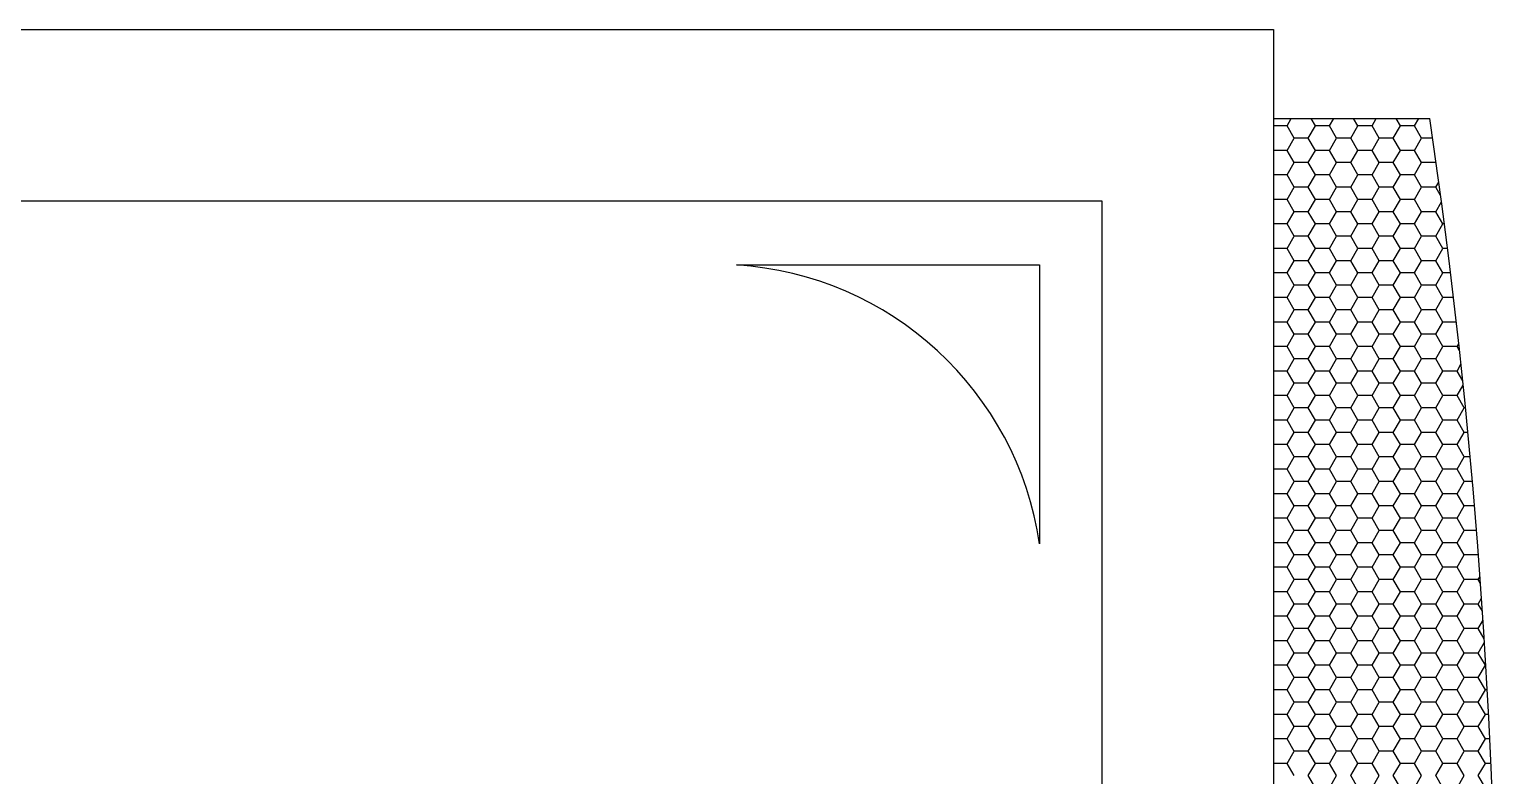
# Model space of a CAD drawing. Header units: millimetres. Extents: x 1474 to 2240, y 2278 to 2630.
# Drawn here: x 2224.448 to 2225.158, y 2608.687 to 2609.049 of the extents above; entities that cross this region are included whole.
import ezdxf

# ---------------------------------------------------------------- set-up
doc = ezdxf.new("R2010")
doc.units = ezdxf.units.MM
doc.layers.add('3', color=3, linetype='Continuous')

msp = doc.modelspace()

# ---------------------------------------------------------------- linework, layer by layer
at = {"layer": '3', "color": 5, "linetype": 'Continuous'}
for p, q in [((2223.75447, 2609.0487), (2225.0497, 2609.0487)), ((2225.0497, 2609.0487), (2225.0497, 2608.07728)), ((2225.0497, 2609.00553), (2225.12526, 2609.00553)), ((2225.05623, 2609.00197), (2225.05828, 2609.00553)), ((2225.06993, 2609.00197), (2225.06788, 2609.00553)), ((2225.07679, 2609.00197), (2225.07884, 2609.00553)), ((2225.09049, 2609.00197), (2225.08844, 2609.00553)), ((2225.09735, 2609.00197), (2225.09941, 2609.00553)), ((2225.11105, 2609.00197), (2225.109, 2609.00553)), ((2225.11791, 2609.00197), (2225.11997, 2609.00553)), ((2225.05622, 2609.00197), (2225.0497, 2609.00197)), ((2225.05965, 2608.99604), (2225.05622, 2609.00197)), ((2225.06651, 2608.99603), (2225.06993, 2609.00197)), ((2225.07678, 2609.00197), (2225.06993, 2609.00197)), ((2225.08021, 2608.99604), (2225.07678, 2609.00197)), ((2225.08707, 2608.99603), (2225.0905, 2609.00197)), ((2225.09735, 2609.00197), (2225.09049, 2609.00197)), ((2225.10077, 2608.99604), (2225.09735, 2609.00197)), ((2225.10763, 2608.99603), (2225.11106, 2609.00197)), ((2225.11791, 2609.00197), (2225.11105, 2609.00197)), ((2225.12134, 2608.99604), (2225.11791, 2609.00197)), ((2225.05622, 2608.99009), (2225.0497, 2608.99009)), ((2225.05965, 2608.98416), (2225.05622, 2608.9901)), ((2225.05623, 2608.9901), (2225.05965, 2608.99603)), ((2225.0665, 2608.99603), (2225.05965, 2608.99603)), ((2225.06993, 2608.9901), (2225.0665, 2608.99604)), ((2225.06651, 2608.98416), (2225.06993, 2608.9901)), ((2225.07678, 2608.99009), (2225.06993, 2608.99009)), ((2225.08021, 2608.98416), (2225.07678, 2608.9901)), ((2225.07679, 2608.9901), (2225.08022, 2608.99603)), ((2225.08706, 2608.99603), (2225.08021, 2608.99603)), ((2225.09049, 2608.9901), (2225.08707, 2608.99604)), ((2225.08707, 2608.98416), (2225.0905, 2608.9901)), ((2225.09735, 2608.99009), (2225.09049, 2608.99009)), ((2225.09735, 2608.9901), (2225.10078, 2608.99603)), ((2225.10077, 2608.98416), (2225.09735, 2608.9901)), ((2225.10763, 2608.99603), (2225.10077, 2608.99603)), ((2225.11105, 2608.9901), (2225.10763, 2608.99604)), ((2225.10763, 2608.98416), (2225.11106, 2608.9901)), ((2225.11791, 2608.99009), (2225.11105, 2608.99009)), ((2225.11791, 2608.9901), (2225.12134, 2608.99603)), ((2225.12134, 2608.98416), (2225.11791, 2608.9901)), ((2225.12664, 2608.99603), (2225.12133, 2608.99603)), ((2225.05623, 2608.97822), (2225.05965, 2608.98416)), ((2225.0665, 2608.98416), (2225.05965, 2608.98416)), ((2225.06993, 2608.97823), (2225.0665, 2608.98416)), ((2225.07679, 2608.97822), (2225.08022, 2608.98416)), ((2225.08706, 2608.98416), (2225.08021, 2608.98416)), ((2225.09049, 2608.97823), (2225.08707, 2608.98416)), ((2225.09735, 2608.97822), (2225.10078, 2608.98416)), ((2225.10763, 2608.98416), (2225.10077, 2608.98416)), ((2225.11105, 2608.97823), (2225.10763, 2608.98416)), ((2225.11791, 2608.97822), (2225.12134, 2608.98416)), ((2225.12819, 2608.98416), (2225.12133, 2608.98416)), ((2225.12819, 2608.98416), (2225.1283, 2608.98434)), ((2225.12837, 2608.98386), (2225.12819, 2608.98416)), ((2225.05622, 2608.97822), (2225.0497, 2608.97822)), ((2225.05965, 2608.97229), (2225.05622, 2608.97823)), ((2225.06651, 2608.97229), (2225.06993, 2608.97822)), ((2225.07678, 2608.97822), (2225.06993, 2608.97822)), ((2225.08021, 2608.97229), (2225.07678, 2608.97823)), ((2225.08707, 2608.97229), (2225.0905, 2608.97822)), ((2225.09735, 2608.97822), (2225.09049, 2608.97822)), ((2225.10077, 2608.97229), (2225.09735, 2608.97823)), ((2225.10763, 2608.97229), (2225.11106, 2608.97822)), ((2225.11791, 2608.97822), (2225.11105, 2608.97822)), ((2225.12134, 2608.97229), (2225.11791, 2608.97823)), ((2225.05623, 2608.96635), (2225.05965, 2608.97229)), ((2225.0665, 2608.97229), (2225.05965, 2608.97229)), ((2225.06993, 2608.96636), (2225.0665, 2608.97229)), ((2225.07679, 2608.96635), (2225.08022, 2608.97229)), ((2225.08706, 2608.97229), (2225.08021, 2608.97229)), ((2225.09049, 2608.96636), (2225.08707, 2608.97229)), ((2225.09735, 2608.96635), (2225.10078, 2608.97229)), ((2225.10763, 2608.97229), (2225.10077, 2608.97229)), ((2225.11105, 2608.96636), (2225.10763, 2608.97229)), ((2225.11791, 2608.96635), (2225.12134, 2608.97229)), ((2225.12819, 2608.97229), (2225.12133, 2608.97229)), ((2225.12819, 2608.97229), (2225.12962, 2608.97477)), ((2225.1305, 2608.96829), (2225.12819, 2608.97229)), ((2223.8375, 2608.96568), (2224.96667, 2608.96568)), ((2224.96667, 2608.96568), (2224.96667, 2608.16031)), ((2225.05622, 2608.96635), (2225.0497, 2608.96635)), ((2225.05965, 2608.96042), (2225.05622, 2608.96636)), ((2225.06651, 2608.96042), (2225.06993, 2608.96635)), ((2225.07678, 2608.96635), (2225.06993, 2608.96635)), ((2225.08021, 2608.96042), (2225.07678, 2608.96636)), ((2225.08707, 2608.96042), (2225.0905, 2608.96635)), ((2225.09735, 2608.96635), (2225.09049, 2608.96635)), ((2225.10077, 2608.96042), (2225.09735, 2608.96636)), ((2225.10763, 2608.96042), (2225.11106, 2608.96635)), ((2225.11791, 2608.96635), (2225.11105, 2608.96635)), ((2225.12134, 2608.96042), (2225.11791, 2608.96636)), ((2225.12819, 2608.96042), (2225.13092, 2608.96515)), ((2225.05622, 2608.95448), (2225.0497, 2608.95448)), ((2225.05965, 2608.94855), (2225.05622, 2608.95449)), ((2225.05623, 2608.95448), (2225.05965, 2608.96042)), ((2225.0665, 2608.96042), (2225.05965, 2608.96042)), ((2225.06993, 2608.95449), (2225.0665, 2608.96042)), ((2225.06651, 2608.94855), (2225.06993, 2608.95448)), ((2225.07678, 2608.95448), (2225.06993, 2608.95448)), ((2225.08021, 2608.94855), (2225.07678, 2608.95449)), ((2225.07679, 2608.95448), (2225.08022, 2608.96042)), ((2225.08706, 2608.96042), (2225.08021, 2608.96042)), ((2225.09049, 2608.95449), (2225.08707, 2608.96042)), ((2225.08707, 2608.94855), (2225.0905, 2608.95448)), ((2225.09735, 2608.95448), (2225.09049, 2608.95448)), ((2225.09735, 2608.95448), (2225.10078, 2608.96042)), ((2225.10077, 2608.94855), (2225.09735, 2608.95449)), ((2225.10763, 2608.96042), (2225.10077, 2608.96042)), ((2225.11105, 2608.95449), (2225.10763, 2608.96042)), ((2225.10763, 2608.94855), (2225.11106, 2608.95448)), ((2225.11791, 2608.95448), (2225.11105, 2608.95448)), ((2225.11791, 2608.95448), (2225.12134, 2608.96042)), ((2225.12134, 2608.94855), (2225.11791, 2608.95449)), ((2225.12819, 2608.96042), (2225.12133, 2608.96042)), ((2225.13162, 2608.95449), (2225.12819, 2608.96042)), ((2225.12819, 2608.94855), (2225.13162, 2608.95448)), ((2225.13233, 2608.95448), (2225.13162, 2608.95448)), ((2225.05623, 2608.94261), (2225.05965, 2608.94855)), ((2225.0665, 2608.94854), (2225.05965, 2608.94854)), ((2225.06993, 2608.94261), (2225.0665, 2608.94855)), ((2225.07679, 2608.94261), (2225.08022, 2608.94855)), ((2225.08706, 2608.94854), (2225.08021, 2608.94854)), ((2225.09049, 2608.94261), (2225.08707, 2608.94855)), ((2225.09735, 2608.94261), (2225.10078, 2608.94855)), ((2225.10763, 2608.94854), (2225.10077, 2608.94854)), ((2225.11105, 2608.94261), (2225.10763, 2608.94855)), ((2225.11791, 2608.94261), (2225.12134, 2608.94855)), ((2225.12819, 2608.94854), (2225.12133, 2608.94854)), ((2225.13162, 2608.94261), (2225.12819, 2608.94855)), ((2225.05622, 2608.94261), (2225.0497, 2608.94261)), ((2225.05965, 2608.93668), (2225.05622, 2608.94261)), ((2225.06651, 2608.93668), (2225.06993, 2608.94261)), ((2225.07678, 2608.94261), (2225.06993, 2608.94261)), ((2225.08021, 2608.93668), (2225.07678, 2608.94261)), ((2225.08707, 2608.93668), (2225.0905, 2608.94261)), ((2225.09735, 2608.94261), (2225.09049, 2608.94261)), ((2225.10077, 2608.93668), (2225.09735, 2608.94261)), ((2225.10763, 2608.93668), (2225.11106, 2608.94261)), ((2225.11791, 2608.94261), (2225.11105, 2608.94261)), ((2225.12134, 2608.93668), (2225.11791, 2608.94261)), ((2225.12819, 2608.93668), (2225.13162, 2608.94261)), ((2225.13384, 2608.94261), (2225.13162, 2608.94261)), ((2224.78977, 2608.93462), (2224.93647, 2608.93462)), ((2224.93647, 2608.93462), (2224.93647, 2608.79957)), ((2225.05623, 2608.93074), (2225.05965, 2608.93668)), ((2225.0665, 2608.93667), (2225.05965, 2608.93667)), ((2225.06993, 2608.93074), (2225.0665, 2608.93668)), ((2225.07679, 2608.93074), (2225.08022, 2608.93668)), ((2225.08706, 2608.93667), (2225.08021, 2608.93667)), ((2225.09049, 2608.93074), (2225.08707, 2608.93668)), ((2225.09735, 2608.93074), (2225.10078, 2608.93668)), ((2225.10763, 2608.93667), (2225.10077, 2608.93667)), ((2225.11105, 2608.93074), (2225.10763, 2608.93668)), ((2225.11791, 2608.93074), (2225.12134, 2608.93668)), ((2225.12819, 2608.93667), (2225.12133, 2608.93667)), ((2225.13162, 2608.93074), (2225.12819, 2608.93668)), ((2225.05622, 2608.93074), (2225.0497, 2608.93074)), ((2225.05965, 2608.92481), (2225.05622, 2608.93074)), ((2225.06651, 2608.9248), (2225.06993, 2608.93074)), ((2225.07678, 2608.93074), (2225.06993, 2608.93074)), ((2225.08021, 2608.92481), (2225.07678, 2608.93074)), ((2225.08707, 2608.9248), (2225.0905, 2608.93074)), ((2225.09735, 2608.93074), (2225.09049, 2608.93074)), ((2225.10077, 2608.92481), (2225.09735, 2608.93074)), ((2225.10763, 2608.9248), (2225.11106, 2608.93074)), ((2225.11791, 2608.93074), (2225.11105, 2608.93074)), ((2225.12134, 2608.92481), (2225.11791, 2608.93074)), ((2225.12819, 2608.9248), (2225.13162, 2608.93074)), ((2225.13532, 2608.93074), (2225.13162, 2608.93074)), ((2225.05622, 2608.91887), (2225.0497, 2608.91887)), ((2225.05965, 2608.91294), (2225.05622, 2608.91887)), ((2225.05623, 2608.91887), (2225.05965, 2608.9248)), ((2225.0665, 2608.9248), (2225.05965, 2608.9248)), ((2225.06993, 2608.91887), (2225.0665, 2608.92481)), ((2225.06651, 2608.91293), (2225.06993, 2608.91887)), ((2225.07678, 2608.91887), (2225.06993, 2608.91887)), ((2225.08021, 2608.91294), (2225.07678, 2608.91887)), ((2225.07679, 2608.91887), (2225.08022, 2608.9248)), ((2225.08706, 2608.9248), (2225.08021, 2608.9248)), ((2225.09049, 2608.91887), (2225.08707, 2608.92481)), ((2225.08707, 2608.91293), (2225.0905, 2608.91887)), ((2225.09735, 2608.91887), (2225.09049, 2608.91887)), ((2225.09735, 2608.91887), (2225.10078, 2608.9248)), ((2225.10077, 2608.91294), (2225.09735, 2608.91887)), ((2225.10763, 2608.9248), (2225.10077, 2608.9248)), ((2225.11105, 2608.91887), (2225.10763, 2608.92481)), ((2225.10763, 2608.91293), (2225.11106, 2608.91887)), ((2225.11791, 2608.91887), (2225.11105, 2608.91887)), ((2225.11791, 2608.91887), (2225.12134, 2608.9248)), ((2225.12134, 2608.91294), (2225.11791, 2608.91887)), ((2225.12819, 2608.9248), (2225.12133, 2608.9248)), ((2225.13162, 2608.91887), (2225.12819, 2608.92481)), ((2225.12819, 2608.91293), (2225.13162, 2608.91887)), ((2225.13674, 2608.91887), (2225.13162, 2608.91887)), ((2225.05623, 2608.907), (2225.05965, 2608.91293)), ((2225.0665, 2608.91293), (2225.05965, 2608.91293)), ((2225.06993, 2608.907), (2225.0665, 2608.91294)), ((2225.07679, 2608.907), (2225.08022, 2608.91293)), ((2225.08706, 2608.91293), (2225.08021, 2608.91293)), ((2225.09049, 2608.907), (2225.08707, 2608.91294)), ((2225.09735, 2608.907), (2225.10078, 2608.91293)), ((2225.10763, 2608.91293), (2225.10077, 2608.91293)), ((2225.11105, 2608.907), (2225.10763, 2608.91294)), ((2225.11791, 2608.907), (2225.12134, 2608.91293)), ((2225.12819, 2608.91293), (2225.12133, 2608.91293)), ((2225.13162, 2608.907), (2225.12819, 2608.91294)), ((2225.05622, 2608.90699), (2225.0497, 2608.90699)), ((2225.05965, 2608.90106), (2225.05622, 2608.907)), ((2225.06651, 2608.90106), (2225.06993, 2608.907)), ((2225.07678, 2608.90699), (2225.06993, 2608.90699)), ((2225.08021, 2608.90106), (2225.07678, 2608.907)), ((2225.08707, 2608.90106), (2225.0905, 2608.907)), ((2225.09735, 2608.90699), (2225.09049, 2608.90699)), ((2225.10077, 2608.90106), (2225.09735, 2608.907)), ((2225.10763, 2608.90106), (2225.11106, 2608.907)), ((2225.11791, 2608.90699), (2225.11105, 2608.90699)), ((2225.12134, 2608.90106), (2225.11791, 2608.907)), ((2225.12819, 2608.90106), (2225.13162, 2608.907)), ((2225.13811, 2608.90699), (2225.13162, 2608.90699)), ((2225.05623, 2608.89513), (2225.05965, 2608.90106)), ((2225.0665, 2608.90106), (2225.05965, 2608.90106)), ((2225.06993, 2608.89513), (2225.0665, 2608.90106)), ((2225.07679, 2608.89513), (2225.08022, 2608.90106)), ((2225.08706, 2608.90106), (2225.08021, 2608.90106)), ((2225.09049, 2608.89513), (2225.08707, 2608.90106)), ((2225.09735, 2608.89513), (2225.10078, 2608.90106)), ((2225.10763, 2608.90106), (2225.10077, 2608.90106)), ((2225.11105, 2608.89513), (2225.10763, 2608.90106)), ((2225.11791, 2608.89513), (2225.12134, 2608.90106)), ((2225.12819, 2608.90106), (2225.12133, 2608.90106)), ((2225.13162, 2608.89513), (2225.12819, 2608.90106)), ((2225.05622, 2608.89512), (2225.0497, 2608.89512)), ((2225.05965, 2608.88919), (2225.05622, 2608.89513)), ((2225.06651, 2608.88919), (2225.06993, 2608.89513)), ((2225.07678, 2608.89512), (2225.06993, 2608.89512)), ((2225.08021, 2608.88919), (2225.07678, 2608.89513)), ((2225.08707, 2608.88919), (2225.0905, 2608.89513)), ((2225.09735, 2608.89512), (2225.09049, 2608.89512)), ((2225.10077, 2608.88919), (2225.09735, 2608.89513)), ((2225.10763, 2608.88919), (2225.11106, 2608.89513)), ((2225.11791, 2608.89512), (2225.11105, 2608.89512)), ((2225.12134, 2608.88919), (2225.11791, 2608.89513)), ((2225.12819, 2608.88919), (2225.13162, 2608.89513)), ((2225.13847, 2608.89512), (2225.13162, 2608.89512)), ((2225.13847, 2608.89513), (2225.13929, 2608.89653)), ((2225.13967, 2608.89305), (2225.13847, 2608.89513)), ((2225.05622, 2608.88325), (2225.0497, 2608.88325)), ((2225.05965, 2608.87732), (2225.05622, 2608.88326)), ((2225.05623, 2608.88325), (2225.05965, 2608.88919)), ((2225.0665, 2608.88919), (2225.05965, 2608.88919)), ((2225.06993, 2608.88326), (2225.0665, 2608.88919)), ((2225.06651, 2608.87732), (2225.06993, 2608.88325)), ((2225.07678, 2608.88325), (2225.06993, 2608.88325)), ((2225.08021, 2608.87732), (2225.07678, 2608.88326)), ((2225.07679, 2608.88325), (2225.08022, 2608.88919)), ((2225.08706, 2608.88919), (2225.08021, 2608.88919)), ((2225.09049, 2608.88326), (2225.08707, 2608.88919)), ((2225.08707, 2608.87732), (2225.0905, 2608.88325)), ((2225.09735, 2608.88325), (2225.09049, 2608.88325)), ((2225.09735, 2608.88325), (2225.10078, 2608.88919)), ((2225.10077, 2608.87732), (2225.09735, 2608.88326)), ((2225.10763, 2608.88919), (2225.10077, 2608.88919)), ((2225.11105, 2608.88326), (2225.10763, 2608.88919)), ((2225.10763, 2608.87732), (2225.11106, 2608.88325)), ((2225.11791, 2608.88325), (2225.11105, 2608.88325)), ((2225.11791, 2608.88325), (2225.12134, 2608.88919)), ((2225.12134, 2608.87732), (2225.11791, 2608.88326)), ((2225.12819, 2608.88919), (2225.12133, 2608.88919)), ((2225.13162, 2608.88326), (2225.12819, 2608.88919)), ((2225.12819, 2608.87732), (2225.13162, 2608.88325)), ((2225.13847, 2608.88325), (2225.13162, 2608.88325)), ((2225.13847, 2608.88325), (2225.14037, 2608.88654)), ((2225.14122, 2608.87849), (2225.13847, 2608.88326)), ((2225.05623, 2608.87138), (2225.05965, 2608.87732)), ((2225.0665, 2608.87732), (2225.05965, 2608.87732)), ((2225.06993, 2608.87139), (2225.0665, 2608.87732)), ((2225.07679, 2608.87138), (2225.08022, 2608.87732)), ((2225.08706, 2608.87732), (2225.08021, 2608.87732)), ((2225.09049, 2608.87139), (2225.08707, 2608.87732)), ((2225.09735, 2608.87138), (2225.10078, 2608.87732)), ((2225.10763, 2608.87732), (2225.10077, 2608.87732)), ((2225.11105, 2608.87139), (2225.10763, 2608.87732)), ((2225.11791, 2608.87138), (2225.12134, 2608.87732)), ((2225.12819, 2608.87732), (2225.12133, 2608.87732)), ((2225.13162, 2608.87139), (2225.12819, 2608.87732)), ((2225.13847, 2608.87138), (2225.14143, 2608.8765)), ((2225.05622, 2608.87138), (2225.0497, 2608.87138)), ((2225.05965, 2608.86545), (2225.05622, 2608.87139)), ((2225.06651, 2608.86545), (2225.06993, 2608.87138)), ((2225.07678, 2608.87138), (2225.06993, 2608.87138)), ((2225.08021, 2608.86545), (2225.07678, 2608.87139)), ((2225.08707, 2608.86545), (2225.0905, 2608.87138)), ((2225.09735, 2608.87138), (2225.09049, 2608.87138)), ((2225.10077, 2608.86545), (2225.09735, 2608.87139)), ((2225.10763, 2608.86545), (2225.11106, 2608.87138)), ((2225.11791, 2608.87138), (2225.11105, 2608.87138)), ((2225.12134, 2608.86545), (2225.11791, 2608.87139)), ((2225.12819, 2608.86545), (2225.13162, 2608.87138)), ((2225.13847, 2608.87138), (2225.13162, 2608.87138)), ((2225.1419, 2608.86545), (2225.13847, 2608.87139)), ((2225.05623, 2608.85951), (2225.05965, 2608.86545)), ((2225.0665, 2608.86544), (2225.05965, 2608.86544)), ((2225.06993, 2608.85951), (2225.0665, 2608.86545)), ((2225.07679, 2608.85951), (2225.08022, 2608.86545)), ((2225.08706, 2608.86544), (2225.08021, 2608.86544)), ((2225.09049, 2608.85951), (2225.08707, 2608.86545)), ((2225.09735, 2608.85951), (2225.10078, 2608.86545)), ((2225.10763, 2608.86544), (2225.10077, 2608.86544)), ((2225.11105, 2608.85951), (2225.10763, 2608.86545)), ((2225.11791, 2608.85951), (2225.12134, 2608.86545)), ((2225.12819, 2608.86544), (2225.12133, 2608.86544)), ((2225.13162, 2608.85951), (2225.12819, 2608.86545)), ((2225.13847, 2608.85951), (2225.1419, 2608.86545)), ((2225.14256, 2608.86544), (2225.1419, 2608.86544)), ((2225.05622, 2608.85951), (2225.0497, 2608.85951)), ((2225.05965, 2608.85358), (2225.05622, 2608.85951)), ((2225.06651, 2608.85358), (2225.06993, 2608.85951)), ((2225.07678, 2608.85951), (2225.06993, 2608.85951)), ((2225.08021, 2608.85358), (2225.07678, 2608.85951)), ((2225.08707, 2608.85358), (2225.0905, 2608.85951)), ((2225.09735, 2608.85951), (2225.09049, 2608.85951)), ((2225.10077, 2608.85358), (2225.09735, 2608.85951)), ((2225.10763, 2608.85358), (2225.11106, 2608.85951)), ((2225.11791, 2608.85951), (2225.11105, 2608.85951)), ((2225.12134, 2608.85358), (2225.11791, 2608.85951)), ((2225.12819, 2608.85358), (2225.13162, 2608.85951)), ((2225.13847, 2608.85951), (2225.13162, 2608.85951)), ((2225.1419, 2608.85358), (2225.13847, 2608.85951)), ((2225.05622, 2608.84764), (2225.0497, 2608.84764)), ((2225.05965, 2608.84171), (2225.05622, 2608.84764)), ((2225.05623, 2608.84764), (2225.05965, 2608.85358)), ((2225.0665, 2608.85357), (2225.05965, 2608.85357)), ((2225.06993, 2608.84764), (2225.0665, 2608.85358)), ((2225.06651, 2608.8417), (2225.06993, 2608.84764)), ((2225.07678, 2608.84764), (2225.06993, 2608.84764)), ((2225.08021, 2608.84171), (2225.07678, 2608.84764)), ((2225.07679, 2608.84764), (2225.08022, 2608.85358)), ((2225.08706, 2608.85357), (2225.08021, 2608.85357)), ((2225.09049, 2608.84764), (2225.08707, 2608.85358)), ((2225.08707, 2608.8417), (2225.0905, 2608.84764)), ((2225.09735, 2608.84764), (2225.09049, 2608.84764)), ((2225.09735, 2608.84764), (2225.10078, 2608.85358)), ((2225.10077, 2608.84171), (2225.09735, 2608.84764)), ((2225.10763, 2608.85357), (2225.10077, 2608.85357)), ((2225.11105, 2608.84764), (2225.10763, 2608.85358)), ((2225.10763, 2608.8417), (2225.11106, 2608.84764)), ((2225.11791, 2608.84764), (2225.11105, 2608.84764)), ((2225.11791, 2608.84764), (2225.12134, 2608.85358)), ((2225.12134, 2608.84171), (2225.11791, 2608.84764)), ((2225.12819, 2608.85357), (2225.12133, 2608.85357)), ((2225.13162, 2608.84764), (2225.12819, 2608.85358)), ((2225.12819, 2608.8417), (2225.13162, 2608.84764)), ((2225.13847, 2608.84764), (2225.13162, 2608.84764)), ((2225.13847, 2608.84764), (2225.1419, 2608.85358)), ((2225.1419, 2608.84171), (2225.13847, 2608.84764)), ((2225.14372, 2608.85357), (2225.1419, 2608.85357)), ((2225.05623, 2608.83577), (2225.05965, 2608.8417)), ((2225.0665, 2608.8417), (2225.05965, 2608.8417)), ((2225.06993, 2608.83577), (2225.0665, 2608.84171)), ((2225.07679, 2608.83577), (2225.08022, 2608.8417)), ((2225.08706, 2608.8417), (2225.08021, 2608.8417)), ((2225.09049, 2608.83577), (2225.08707, 2608.84171)), ((2225.09735, 2608.83577), (2225.10078, 2608.8417)), ((2225.10763, 2608.8417), (2225.10077, 2608.8417)), ((2225.11105, 2608.83577), (2225.10763, 2608.84171)), ((2225.11791, 2608.83577), (2225.12134, 2608.8417)), ((2225.12819, 2608.8417), (2225.12133, 2608.8417)), ((2225.13162, 2608.83577), (2225.12819, 2608.84171)), ((2225.13847, 2608.83577), (2225.1419, 2608.8417)), ((2225.14484, 2608.8417), (2225.1419, 2608.8417)), ((2225.05622, 2608.83577), (2225.0497, 2608.83577)), ((2225.05965, 2608.82984), (2225.05622, 2608.83577)), ((2225.06651, 2608.82983), (2225.06993, 2608.83577)), ((2225.07678, 2608.83577), (2225.06993, 2608.83577)), ((2225.08021, 2608.82984), (2225.07678, 2608.83577)), ((2225.08707, 2608.82983), (2225.0905, 2608.83577)), ((2225.09735, 2608.83577), (2225.09049, 2608.83577)), ((2225.10077, 2608.82984), (2225.09735, 2608.83577)), ((2225.10763, 2608.82983), (2225.11106, 2608.83577)), ((2225.11791, 2608.83577), (2225.11105, 2608.83577)), ((2225.12134, 2608.82984), (2225.11791, 2608.83577)), ((2225.12819, 2608.82983), (2225.13162, 2608.83577)), ((2225.13847, 2608.83577), (2225.13162, 2608.83577)), ((2225.1419, 2608.82984), (2225.13847, 2608.83577)), ((2225.05623, 2608.8239), (2225.05965, 2608.82983)), ((2225.0665, 2608.82983), (2225.05965, 2608.82983)), ((2225.06993, 2608.8239), (2225.0665, 2608.82984)), ((2225.07679, 2608.8239), (2225.08022, 2608.82983)), ((2225.08706, 2608.82983), (2225.08021, 2608.82983)), ((2225.09049, 2608.8239), (2225.08707, 2608.82984)), ((2225.09735, 2608.8239), (2225.10078, 2608.82983)), ((2225.10763, 2608.82983), (2225.10077, 2608.82983)), ((2225.11105, 2608.8239), (2225.10763, 2608.82984)), ((2225.11791, 2608.8239), (2225.12134, 2608.82983)), ((2225.12819, 2608.82983), (2225.12133, 2608.82983)), ((2225.13162, 2608.8239), (2225.12819, 2608.82984)), ((2225.13847, 2608.8239), (2225.1419, 2608.82983)), ((2225.14591, 2608.82983), (2225.1419, 2608.82983)), ((2225.05622, 2608.8239), (2225.0497, 2608.8239)), ((2225.05965, 2608.81796), (2225.05622, 2608.8239)), ((2225.06651, 2608.81796), (2225.06993, 2608.8239)), ((2225.07678, 2608.8239), (2225.06993, 2608.8239)), ((2225.08021, 2608.81796), (2225.07678, 2608.8239)), ((2225.08707, 2608.81796), (2225.0905, 2608.8239)), ((2225.09735, 2608.8239), (2225.09049, 2608.8239)), ((2225.10077, 2608.81796), (2225.09735, 2608.8239)), ((2225.10763, 2608.81796), (2225.11106, 2608.8239)), ((2225.11791, 2608.8239), (2225.11105, 2608.8239)), ((2225.12134, 2608.81796), (2225.11791, 2608.8239)), ((2225.12819, 2608.81796), (2225.13162, 2608.8239)), ((2225.13847, 2608.8239), (2225.13162, 2608.8239)), ((2225.1419, 2608.81796), (2225.13847, 2608.8239)), ((2225.05623, 2608.81203), (2225.05965, 2608.81796)), ((2225.0665, 2608.81796), (2225.05965, 2608.81796)), ((2225.06993, 2608.81203), (2225.0665, 2608.81796)), ((2225.07679, 2608.81203), (2225.08022, 2608.81796)), ((2225.08706, 2608.81796), (2225.08021, 2608.81796)), ((2225.09049, 2608.81203), (2225.08707, 2608.81796)), ((2225.09735, 2608.81203), (2225.10078, 2608.81796)), ((2225.10763, 2608.81796), (2225.10077, 2608.81796)), ((2225.11105, 2608.81203), (2225.10763, 2608.81796)), ((2225.11791, 2608.81203), (2225.12134, 2608.81796)), ((2225.12819, 2608.81796), (2225.12133, 2608.81796)), ((2225.13162, 2608.81203), (2225.12819, 2608.81796)), ((2225.13847, 2608.81203), (2225.1419, 2608.81796)), ((2225.14693, 2608.81796), (2225.1419, 2608.81796)), ((2225.05622, 2608.81202), (2225.0497, 2608.81202)), ((2225.05965, 2608.80609), (2225.05622, 2608.81203)), ((2225.05623, 2608.80015), (2225.05965, 2608.80609)), ((2225.0665, 2608.80609), (2225.05965, 2608.80609)), ((2225.06993, 2608.80016), (2225.0665, 2608.80609)), ((2225.06651, 2608.80609), (2225.06993, 2608.81203)), ((2225.07678, 2608.81202), (2225.06993, 2608.81202)), ((2225.08021, 2608.80609), (2225.07678, 2608.81203)), ((2225.07679, 2608.80015), (2225.08022, 2608.80609)), ((2225.08706, 2608.80609), (2225.08021, 2608.80609)), ((2225.08707, 2608.80609), (2225.0905, 2608.81203)), ((2225.09049, 2608.80016), (2225.08707, 2608.80609)), ((2225.09735, 2608.81202), (2225.09049, 2608.81202)), ((2225.10077, 2608.80609), (2225.09735, 2608.81203)), ((2225.09735, 2608.80015), (2225.10078, 2608.80609)), ((2225.10763, 2608.80609), (2225.10077, 2608.80609)), ((2225.10763, 2608.80609), (2225.11106, 2608.81203)), ((2225.11105, 2608.80016), (2225.10763, 2608.80609)), ((2225.11791, 2608.81202), (2225.11105, 2608.81202)), ((2225.12134, 2608.80609), (2225.11791, 2608.81203)), ((2225.11791, 2608.80015), (2225.12134, 2608.80609)), ((2225.12819, 2608.80609), (2225.12133, 2608.80609)), ((2225.12819, 2608.80609), (2225.13162, 2608.81203)), ((2225.13162, 2608.80016), (2225.12819, 2608.80609)), ((2225.13847, 2608.81202), (2225.13162, 2608.81202)), ((2225.1419, 2608.80609), (2225.13847, 2608.81203)), ((2225.13847, 2608.80015), (2225.1419, 2608.80609)), ((2225.1479, 2608.80609), (2225.1419, 2608.80609)), ((2225.05622, 2608.80015), (2225.0497, 2608.80015)), ((2225.05965, 2608.79422), (2225.05622, 2608.80016)), ((2225.06651, 2608.79422), (2225.06993, 2608.80015)), ((2225.07678, 2608.80015), (2225.06993, 2608.80015)), ((2225.08021, 2608.79422), (2225.07678, 2608.80016)), ((2225.08707, 2608.79422), (2225.0905, 2608.80015)), ((2225.09735, 2608.80015), (2225.09049, 2608.80015)), ((2225.10077, 2608.79422), (2225.09735, 2608.80016)), ((2225.10763, 2608.79422), (2225.11106, 2608.80015)), ((2225.11791, 2608.80015), (2225.11105, 2608.80015)), ((2225.12134, 2608.79422), (2225.11791, 2608.80016)), ((2225.12819, 2608.79422), (2225.13162, 2608.80015)), ((2225.13847, 2608.80015), (2225.13162, 2608.80015)), ((2225.1419, 2608.79422), (2225.13847, 2608.80016)), ((2225.05623, 2608.78828), (2225.05965, 2608.79422)), ((2225.0665, 2608.79422), (2225.05965, 2608.79422)), ((2225.06993, 2608.78829), (2225.0665, 2608.79422)), ((2225.07679, 2608.78828), (2225.08022, 2608.79422)), ((2225.08706, 2608.79422), (2225.08021, 2608.79422)), ((2225.09049, 2608.78829), (2225.08707, 2608.79422)), ((2225.09735, 2608.78828), (2225.10078, 2608.79422)), ((2225.10763, 2608.79422), (2225.10077, 2608.79422)), ((2225.11105, 2608.78829), (2225.10763, 2608.79422)), ((2225.11791, 2608.78828), (2225.12134, 2608.79422)), ((2225.12819, 2608.79422), (2225.12133, 2608.79422)), ((2225.13162, 2608.78829), (2225.12819, 2608.79422)), ((2225.13847, 2608.78828), (2225.1419, 2608.79422)), ((2225.14875, 2608.79422), (2225.1419, 2608.79422)), ((2225.14875, 2608.79422), (2225.14882, 2608.79434)), ((2225.14884, 2608.79406), (2225.14875, 2608.79422)), ((2225.05622, 2608.78828), (2225.0497, 2608.78828)), ((2225.05965, 2608.78235), (2225.05622, 2608.78829)), ((2225.06651, 2608.78235), (2225.06993, 2608.78828)), ((2225.07678, 2608.78828), (2225.06993, 2608.78828)), ((2225.08021, 2608.78235), (2225.07678, 2608.78829)), ((2225.08707, 2608.78235), (2225.0905, 2608.78828)), ((2225.09735, 2608.78828), (2225.09049, 2608.78828)), ((2225.10077, 2608.78235), (2225.09735, 2608.78829)), ((2225.10763, 2608.78235), (2225.11106, 2608.78828)), ((2225.11791, 2608.78828), (2225.11105, 2608.78828)), ((2225.12134, 2608.78235), (2225.11791, 2608.78829)), ((2225.12819, 2608.78235), (2225.13162, 2608.78828)), ((2225.13847, 2608.78828), (2225.13162, 2608.78828)), ((2225.1419, 2608.78235), (2225.13847, 2608.78829)), ((2225.14875, 2608.78235), (2225.14961, 2608.78382)), ((2225.05623, 2608.77641), (2225.05965, 2608.78235)), ((2225.0665, 2608.78235), (2225.05965, 2608.78235)), ((2225.06993, 2608.77641), (2225.0665, 2608.78235)), ((2225.07679, 2608.77641), (2225.08022, 2608.78235)), ((2225.08706, 2608.78235), (2225.08021, 2608.78235)), ((2225.09049, 2608.77641), (2225.08707, 2608.78235)), ((2225.09735, 2608.77641), (2225.10078, 2608.78235)), ((2225.10763, 2608.78235), (2225.10077, 2608.78235)), ((2225.11105, 2608.77641), (2225.10763, 2608.78235)), ((2225.11791, 2608.77641), (2225.12134, 2608.78235)), ((2225.12819, 2608.78235), (2225.12133, 2608.78235)), ((2225.13162, 2608.77641), (2225.12819, 2608.78235)), ((2225.13847, 2608.77641), (2225.1419, 2608.78235)), ((2225.14875, 2608.78235), (2225.1419, 2608.78235)), ((2225.14985, 2608.78044), (2225.14875, 2608.78235)), ((2225.05622, 2608.77641), (2225.0497, 2608.77641)), ((2225.05965, 2608.77048), (2225.05622, 2608.77641)), ((2225.05623, 2608.76454), (2225.05965, 2608.77048)), ((2225.0665, 2608.77047), (2225.05965, 2608.77047)), ((2225.06993, 2608.76454), (2225.0665, 2608.77048)), ((2225.06651, 2608.77048), (2225.06993, 2608.77641)), ((2225.07678, 2608.77641), (2225.06993, 2608.77641)), ((2225.08021, 2608.77048), (2225.07678, 2608.77641)), ((2225.07679, 2608.76454), (2225.08022, 2608.77048)), ((2225.08706, 2608.77047), (2225.08021, 2608.77047)), ((2225.08707, 2608.77048), (2225.0905, 2608.77641)), ((2225.09049, 2608.76454), (2225.08707, 2608.77048)), ((2225.09735, 2608.77641), (2225.09049, 2608.77641)), ((2225.10077, 2608.77048), (2225.09735, 2608.77641)), ((2225.09735, 2608.76454), (2225.10078, 2608.77048)), ((2225.10763, 2608.77047), (2225.10077, 2608.77047)), ((2225.10763, 2608.77048), (2225.11106, 2608.77641)), ((2225.11105, 2608.76454), (2225.10763, 2608.77048)), ((2225.11791, 2608.77641), (2225.11105, 2608.77641)), ((2225.12134, 2608.77048), (2225.11791, 2608.77641)), ((2225.11791, 2608.76454), (2225.12134, 2608.77048)), ((2225.12819, 2608.77047), (2225.12133, 2608.77047)), ((2225.12819, 2608.77048), (2225.13162, 2608.77641)), ((2225.13162, 2608.76454), (2225.12819, 2608.77048)), ((2225.13847, 2608.77641), (2225.13162, 2608.77641)), ((2225.1419, 2608.77048), (2225.13847, 2608.77641)), ((2225.13847, 2608.76454), (2225.1419, 2608.77048)), ((2225.14875, 2608.77047), (2225.1419, 2608.77047)), ((2225.14875, 2608.77048), (2225.15036, 2608.77325)), ((2225.15079, 2608.76695), (2225.14875, 2608.77048)), ((2225.05622, 2608.76454), (2225.0497, 2608.76454)), ((2225.05965, 2608.75861), (2225.05622, 2608.76454)), ((2225.06651, 2608.7586), (2225.06993, 2608.76454)), ((2225.07678, 2608.76454), (2225.06993, 2608.76454)), ((2225.08021, 2608.75861), (2225.07678, 2608.76454)), ((2225.08707, 2608.7586), (2225.0905, 2608.76454)), ((2225.09735, 2608.76454), (2225.09049, 2608.76454)), ((2225.10077, 2608.75861), (2225.09735, 2608.76454)), ((2225.10763, 2608.7586), (2225.11106, 2608.76454)), ((2225.11791, 2608.76454), (2225.11105, 2608.76454)), ((2225.12134, 2608.75861), (2225.11791, 2608.76454)), ((2225.12819, 2608.7586), (2225.13162, 2608.76454)), ((2225.13847, 2608.76454), (2225.13162, 2608.76454)), ((2225.1419, 2608.75861), (2225.13847, 2608.76454)), ((2225.14875, 2608.7586), (2225.15108, 2608.76263)), ((2225.05623, 2608.75267), (2225.05965, 2608.7586)), ((2225.0665, 2608.7586), (2225.05965, 2608.7586)), ((2225.06993, 2608.75267), (2225.0665, 2608.75861)), ((2225.07679, 2608.75267), (2225.08022, 2608.7586)), ((2225.08706, 2608.7586), (2225.08021, 2608.7586)), ((2225.09049, 2608.75267), (2225.08707, 2608.75861)), ((2225.09735, 2608.75267), (2225.10078, 2608.7586)), ((2225.10763, 2608.7586), (2225.10077, 2608.7586)), ((2225.11105, 2608.75267), (2225.10763, 2608.75861)), ((2225.11791, 2608.75267), (2225.12134, 2608.7586)), ((2225.12819, 2608.7586), (2225.12133, 2608.7586)), ((2225.13162, 2608.75267), (2225.12819, 2608.75861)), ((2225.13847, 2608.75267), (2225.1419, 2608.7586)), ((2225.14875, 2608.7586), (2225.1419, 2608.7586)), ((2225.15166, 2608.75357), (2225.14875, 2608.75861)), ((2225.05622, 2608.75267), (2225.0497, 2608.75267)), ((2225.05965, 2608.74674), (2225.05622, 2608.75267)), ((2225.06651, 2608.74673), (2225.06993, 2608.75267)), ((2225.07678, 2608.75267), (2225.06993, 2608.75267)), ((2225.08021, 2608.74674), (2225.07678, 2608.75267)), ((2225.08707, 2608.74673), (2225.0905, 2608.75267)), ((2225.09735, 2608.75267), (2225.09049, 2608.75267)), ((2225.10077, 2608.74674), (2225.09735, 2608.75267)), ((2225.10763, 2608.74673), (2225.11106, 2608.75267)), ((2225.11791, 2608.75267), (2225.11105, 2608.75267)), ((2225.12134, 2608.74674), (2225.11791, 2608.75267)), ((2225.12819, 2608.74673), (2225.13162, 2608.75267)), ((2225.13847, 2608.75267), (2225.13162, 2608.75267)), ((2225.1419, 2608.74674), (2225.13847, 2608.75267)), ((2225.14875, 2608.74673), (2225.15176, 2608.75194)), ((2225.05623, 2608.7408), (2225.05965, 2608.74673)), ((2225.0665, 2608.74673), (2225.05965, 2608.74673)), ((2225.06993, 2608.7408), (2225.0665, 2608.74674)), ((2225.07679, 2608.7408), (2225.08022, 2608.74673)), ((2225.08706, 2608.74673), (2225.08021, 2608.74673)), ((2225.09049, 2608.7408), (2225.08707, 2608.74674)), ((2225.09735, 2608.7408), (2225.10078, 2608.74673)), ((2225.10763, 2608.74673), (2225.10077, 2608.74673)), ((2225.11105, 2608.7408), (2225.10763, 2608.74674)), ((2225.11791, 2608.7408), (2225.12134, 2608.74673)), ((2225.12819, 2608.74673), (2225.12133, 2608.74673)), ((2225.13162, 2608.7408), (2225.12819, 2608.74674)), ((2225.13847, 2608.7408), (2225.1419, 2608.74673)), ((2225.14875, 2608.74673), (2225.1419, 2608.74673)), ((2225.15218, 2608.7408), (2225.14875, 2608.74674)), ((2225.05622, 2608.7408), (2225.0497, 2608.7408)), ((2225.05965, 2608.73486), (2225.05622, 2608.7408)), ((2225.05623, 2608.72893), (2225.05965, 2608.73486)), ((2225.0665, 2608.73486), (2225.05965, 2608.73486)), ((2225.06993, 2608.72893), (2225.0665, 2608.73486)), ((2225.06651, 2608.73486), (2225.06993, 2608.7408)), ((2225.07678, 2608.7408), (2225.06993, 2608.7408)), ((2225.08021, 2608.73486), (2225.07678, 2608.7408)), ((2225.07679, 2608.72893), (2225.08022, 2608.73486)), ((2225.08706, 2608.73486), (2225.08021, 2608.73486)), ((2225.08707, 2608.73486), (2225.0905, 2608.7408)), ((2225.09049, 2608.72893), (2225.08707, 2608.73486)), ((2225.09735, 2608.7408), (2225.09049, 2608.7408)), ((2225.10077, 2608.73486), (2225.09735, 2608.7408)), ((2225.09735, 2608.72893), (2225.10078, 2608.73486)), ((2225.10763, 2608.73486), (2225.10077, 2608.73486)), ((2225.10763, 2608.73486), (2225.11106, 2608.7408)), ((2225.11105, 2608.72893), (2225.10763, 2608.73486)), ((2225.11791, 2608.7408), (2225.11105, 2608.7408)), ((2225.12134, 2608.73486), (2225.11791, 2608.7408)), ((2225.11791, 2608.72893), (2225.12134, 2608.73486)), ((2225.12819, 2608.73486), (2225.12133, 2608.73486)), ((2225.12819, 2608.73486), (2225.13162, 2608.7408)), ((2225.13162, 2608.72893), (2225.12819, 2608.73486)), ((2225.13847, 2608.7408), (2225.13162, 2608.7408)), ((2225.1419, 2608.73486), (2225.13847, 2608.7408)), ((2225.13847, 2608.72893), (2225.1419, 2608.73486)), ((2225.14875, 2608.73486), (2225.1419, 2608.73486)), ((2225.14875, 2608.73486), (2225.15218, 2608.7408)), ((2225.15218, 2608.72893), (2225.14875, 2608.73486)), ((2225.15243, 2608.7408), (2225.15218, 2608.7408)), ((2225.05622, 2608.72892), (2225.0497, 2608.72892)), ((2225.05965, 2608.72299), (2225.05622, 2608.72893)), ((2225.06651, 2608.72299), (2225.06993, 2608.72893)), ((2225.07678, 2608.72892), (2225.06993, 2608.72892)), ((2225.08021, 2608.72299), (2225.07678, 2608.72893)), ((2225.08707, 2608.72299), (2225.0905, 2608.72893)), ((2225.09735, 2608.72892), (2225.09049, 2608.72892)), ((2225.10077, 2608.72299), (2225.09735, 2608.72893)), ((2225.10763, 2608.72299), (2225.11106, 2608.72893)), ((2225.11791, 2608.72892), (2225.11105, 2608.72892)), ((2225.12134, 2608.72299), (2225.11791, 2608.72893)), ((2225.12819, 2608.72299), (2225.13162, 2608.72893)), ((2225.13847, 2608.72892), (2225.13162, 2608.72892)), ((2225.1419, 2608.72299), (2225.13847, 2608.72893)), ((2225.14875, 2608.72299), (2225.15218, 2608.72893)), ((2225.15311, 2608.72892), (2225.15218, 2608.72892)), ((2225.05623, 2608.71705), (2225.05965, 2608.72299)), ((2225.0665, 2608.72299), (2225.05965, 2608.72299)), ((2225.06993, 2608.71706), (2225.0665, 2608.72299)), ((2225.07679, 2608.71705), (2225.08022, 2608.72299)), ((2225.08706, 2608.72299), (2225.08021, 2608.72299)), ((2225.09049, 2608.71706), (2225.08707, 2608.72299)), ((2225.09735, 2608.71705), (2225.10078, 2608.72299)), ((2225.10763, 2608.72299), (2225.10077, 2608.72299)), ((2225.11105, 2608.71706), (2225.10763, 2608.72299)), ((2225.11791, 2608.71705), (2225.12134, 2608.72299)), ((2225.12819, 2608.72299), (2225.12133, 2608.72299)), ((2225.13162, 2608.71706), (2225.12819, 2608.72299)), ((2225.13847, 2608.71705), (2225.1419, 2608.72299)), ((2225.14875, 2608.72299), (2225.1419, 2608.72299)), ((2225.15218, 2608.71706), (2225.14875, 2608.72299)), ((2225.05622, 2608.71705), (2225.0497, 2608.71705)), ((2225.05965, 2608.71112), (2225.05622, 2608.71706)), ((2225.06651, 2608.71112), (2225.06993, 2608.71705)), ((2225.07678, 2608.71705), (2225.06993, 2608.71705)), ((2225.08021, 2608.71112), (2225.07678, 2608.71706)), ((2225.08707, 2608.71112), (2225.0905, 2608.71705)), ((2225.09735, 2608.71705), (2225.09049, 2608.71705)), ((2225.10077, 2608.71112), (2225.09735, 2608.71706)), ((2225.10763, 2608.71112), (2225.11106, 2608.71705)), ((2225.11791, 2608.71705), (2225.11105, 2608.71705)), ((2225.12134, 2608.71112), (2225.11791, 2608.71706)), ((2225.12819, 2608.71112), (2225.13162, 2608.71705)), ((2225.13847, 2608.71705), (2225.13162, 2608.71705)), ((2225.1419, 2608.71112), (2225.13847, 2608.71706)), ((2225.14875, 2608.71112), (2225.15218, 2608.71705)), ((2225.15373, 2608.71705), (2225.15218, 2608.71705)), ((2225.05623, 2608.70518), (2225.05965, 2608.71112)), ((2225.0665, 2608.71112), (2225.05965, 2608.71112)), ((2225.06993, 2608.70519), (2225.0665, 2608.71112)), ((2225.07679, 2608.70518), (2225.08022, 2608.71112)), ((2225.08706, 2608.71112), (2225.08021, 2608.71112)), ((2225.09049, 2608.70519), (2225.08707, 2608.71112)), ((2225.09735, 2608.70518), (2225.10078, 2608.71112)), ((2225.10763, 2608.71112), (2225.10077, 2608.71112)), ((2225.11105, 2608.70519), (2225.10763, 2608.71112)), ((2225.11791, 2608.70518), (2225.12134, 2608.71112)), ((2225.12819, 2608.71112), (2225.12133, 2608.71112)), ((2225.13162, 2608.70519), (2225.12819, 2608.71112)), ((2225.13847, 2608.70518), (2225.1419, 2608.71112)), ((2225.14875, 2608.71112), (2225.1419, 2608.71112)), ((2225.15218, 2608.70519), (2225.14875, 2608.71112)), ((2225.05622, 2608.70518), (2225.0497, 2608.70518)), ((2225.05965, 2608.69925), (2225.05622, 2608.70519)), ((2225.05623, 2608.69331), (2225.05965, 2608.69925)), ((2225.0665, 2608.69925), (2225.05965, 2608.69925)), ((2225.06993, 2608.69331), (2225.0665, 2608.69925)), ((2225.06651, 2608.69925), (2225.06993, 2608.70518)), ((2225.07678, 2608.70518), (2225.06993, 2608.70518)), ((2225.08021, 2608.69925), (2225.07678, 2608.70519)), ((2225.07679, 2608.69331), (2225.08022, 2608.69925)), ((2225.08706, 2608.69925), (2225.08021, 2608.69925)), ((2225.08707, 2608.69925), (2225.0905, 2608.70518)), ((2225.09049, 2608.69331), (2225.08707, 2608.69925)), ((2225.09735, 2608.70518), (2225.09049, 2608.70518)), ((2225.10077, 2608.69925), (2225.09735, 2608.70519)), ((2225.09735, 2608.69331), (2225.10078, 2608.69925)), ((2225.10763, 2608.69925), (2225.10077, 2608.69925)), ((2225.10763, 2608.69925), (2225.11106, 2608.70518)), ((2225.11105, 2608.69331), (2225.10763, 2608.69925)), ((2225.11791, 2608.70518), (2225.11105, 2608.70518)), ((2225.12134, 2608.69925), (2225.11791, 2608.70519)), ((2225.11791, 2608.69331), (2225.12134, 2608.69925)), ((2225.12819, 2608.69925), (2225.12133, 2608.69925)), ((2225.12819, 2608.69925), (2225.13162, 2608.70518)), ((2225.13162, 2608.69331), (2225.12819, 2608.69925)), ((2225.13847, 2608.70518), (2225.13162, 2608.70518)), ((2225.1419, 2608.69925), (2225.13847, 2608.70519)), ((2225.13847, 2608.69331), (2225.1419, 2608.69925)), ((2225.14875, 2608.69925), (2225.1419, 2608.69925)), ((2225.14875, 2608.69925), (2225.15218, 2608.70518)), ((2225.15218, 2608.69331), (2225.14875, 2608.69925)), ((2225.15431, 2608.70518), (2225.15218, 2608.70518)), ((2225.05622, 2608.69331), (2225.0497, 2608.69331)), ((2225.05965, 2608.68738), (2225.05622, 2608.69331)), ((2225.06651, 2608.68738), (2225.06993, 2608.69331)), ((2225.07678, 2608.69331), (2225.06993, 2608.69331)), ((2225.08021, 2608.68738), (2225.07678, 2608.69331)), ((2225.08707, 2608.68738), (2225.0905, 2608.69331)), ((2225.09735, 2608.69331), (2225.09049, 2608.69331)), ((2225.10077, 2608.68738), (2225.09735, 2608.69331)), ((2225.10763, 2608.68738), (2225.11106, 2608.69331)), ((2225.11791, 2608.69331), (2225.11105, 2608.69331)), ((2225.12134, 2608.68738), (2225.11791, 2608.69331)), ((2225.12819, 2608.68738), (2225.13162, 2608.69331)), ((2225.13847, 2608.69331), (2225.13162, 2608.69331)), ((2225.1419, 2608.68738), (2225.13847, 2608.69331)), ((2225.14875, 2608.68738), (2225.15218, 2608.69331)), ((2225.15484, 2608.69331), (2225.15218, 2608.69331)), ((2225.06993, 2608.68144), (2225.0665, 2608.68738)), ((2225.07679, 2608.68144), (2225.08022, 2608.68738)), ((2225.09049, 2608.68144), (2225.08707, 2608.68738)), ((2225.09735, 2608.68144), (2225.10078, 2608.68738)), ((2225.11105, 2608.68144), (2225.10763, 2608.68738)), ((2225.11791, 2608.68144), (2225.12134, 2608.68738)), ((2225.13162, 2608.68144), (2225.12819, 2608.68738)), ((2225.13847, 2608.68144), (2225.1419, 2608.68738)), ((2225.15218, 2608.68144), (2225.14875, 2608.68738))]:
    msp.add_line(p, q, dxfattribs=at)
for centre, radius, start, end in [((2222.11744, 2608.56299), 3.0402, 351.63017, 8.36983), ((2224.77978, 2608.77657), 0.15837, 8.35182, 86.38529)]:
    msp.add_arc(centre, radius, start, end, dxfattribs=at)

doc.saveas('drawing.dxf')
